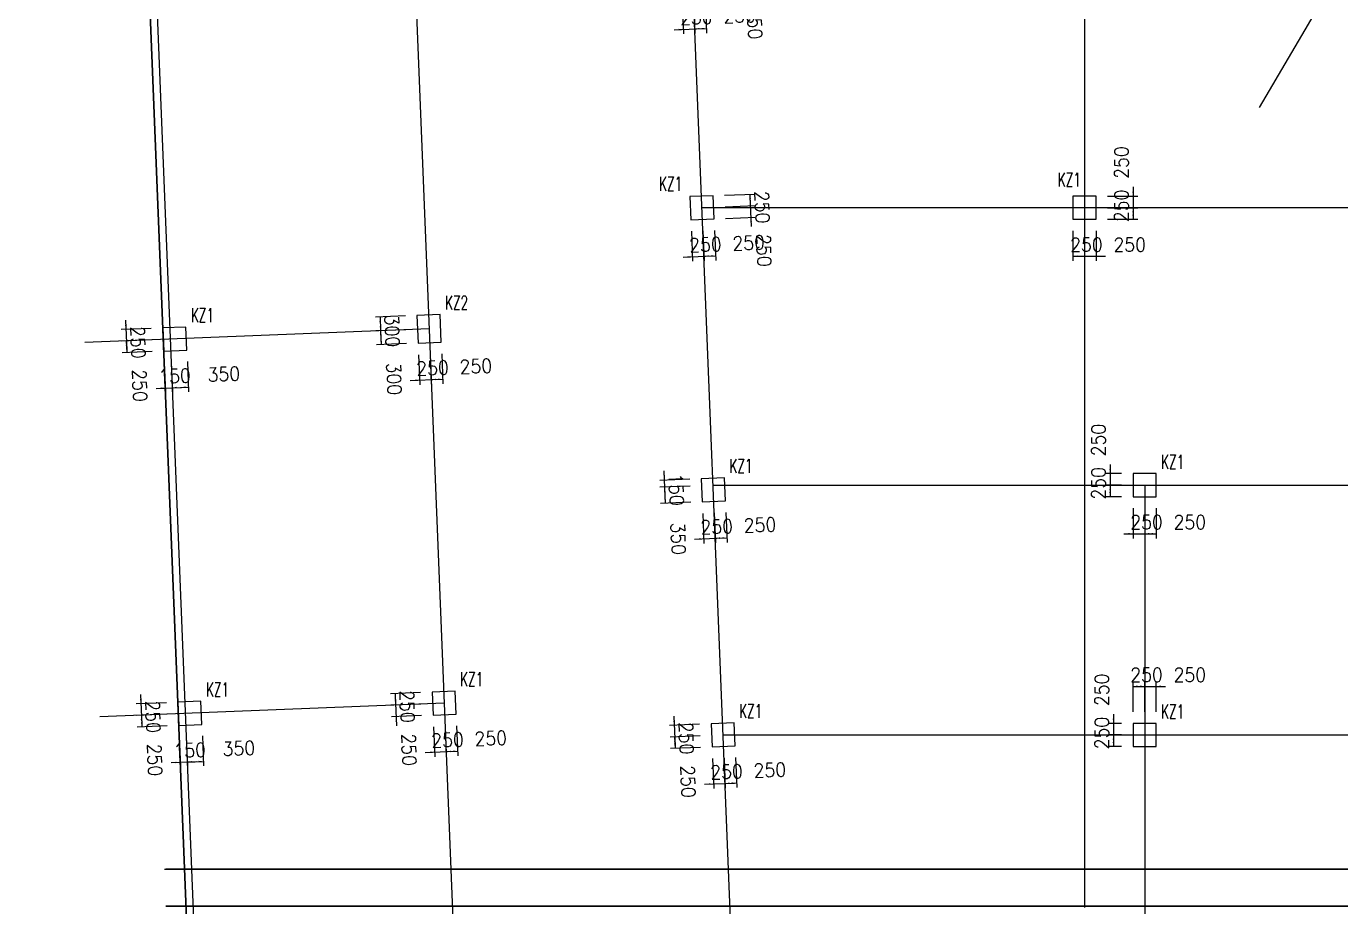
# Model space of a CAD drawing. Extents: x 387171 to 699106, y 11966 to 245688.
# Drawn here: x 476181 to 504596, y 146373 to 165411 of the extents above; entities that cross this region are included whole.
import ezdxf

# ---------------------------------------------------------------- set-up
doc = ezdxf.new("R2010")
doc.units = 0
doc.header["$LTSCALE"] = 100
doc.header["$MEASUREMENT"] = 0
for name, color, linetype in [('COLU', 7, 'Continuous'), ('DIM', 3, 'Continuous'), ('DOTE', 253, 'Continuous'), ('h后浇带', 51, 'Continuous'), ('NUM', 7, 'Continuous'), ('Q-dote', 253, 'Continuous')]:
    doc.layers.add(name, color=color, linetype=linetype)
doc.styles.get("Standard").update_dxf_attribs({"font": 'standard'})
doc.dimstyles.get("Standard").update_dxf_attribs({"dimtxt": 300, "dimasz": 100, "dimexe": 100, "dimexo": 250, "dimgap": 100, "dimtad": 0, "dimtoh": 1, "dimdec": 0, "dimdsep": 46, "dimcen": 0.09, "dimclrt": 7, "dimadec": 0, "dimazin": 0, "dimtfac": 1, "dimtdec": 4, "dimtofl": 0, "dimtmove": 0, "dimatfit": 3, "dimfxl": 1, "dimtolj": 1, "dimtzin": 0, "dimarcsym": 0})

# ---------------------------------------------------------------- blocks, each defined once
blk = doc.blocks.new('*D133')
at = {"layer": 'DIM', "color": 0, "linetype": 'ByBlock', "lineweight": -2}
for p, q in [((499558, 161738), (500208, 161738)), ((500108, 161938), (500108, 161288)), ((499558, 161488), (500208, 161488))]:
    blk.add_line(p, q, dxfattribs=at)
for points in [[(500108, 161738), (500091, 161838), (500125, 161838)], [(500108, 161488), (500125, 161388), (500091, 161388)]]:
    blk.add_solid(points, dxfattribs=at)
at = {"layer": 'DIM', "color": 7, "linetype": 'Continuous', "lineweight": -2, "insert": (499858, 162464), "char_height": 300, "width": 566.67, "attachment_point": 5, "rotation": 90}
blk.add_mtext('250', dxfattribs=at)
blk = doc.blocks.new('*D4459')
at = {"layer": 'DIM', "color": 0, "linetype": 'ByBlock', "lineweight": -2}
for p, q in [((499558, 161488), (500208, 161488)), ((500108, 161488), (500108, 161238)), ((499558, 161238), (500208, 161238))]:
    blk.add_line(p, q, dxfattribs=at)
for points in [[(500108, 161488), (500125, 161388), (500091, 161388)], [(500108, 161238), (500091, 161338), (500125, 161338)]]:
    blk.add_solid(points, dxfattribs=at)
at = {"layer": 'DIM', "color": 7, "linetype": 'Continuous', "lineweight": -2, "insert": (499858, 161528), "char_height": 300, "width": 566.67, "attachment_point": 5, "rotation": 90}
blk.add_mtext('250', dxfattribs=at)
blk = doc.blocks.new('*D656')
at = {"layer": 'DIM', "color": 0, "linetype": 'ByBlock', "lineweight": -2}
for p, q in [((498808, 160988), (498808, 160338)), ((499058, 160988), (499058, 160338)), ((498808, 160438), (499058, 160438))]:
    blk.add_line(p, q, dxfattribs=at)
for points in [[(498808, 160438), (498908, 160455), (498908, 160421)], [(499058, 160438), (498958, 160421), (498958, 160455)]]:
    blk.add_solid(points, dxfattribs=at)
at = {"layer": 'DIM', "color": 7, "linetype": 'Continuous', "lineweight": -2, "insert": (499098, 160688), "char_height": 300, "width": 566.67, "attachment_point": 5}
blk.add_mtext('250', dxfattribs=at)
blk = doc.blocks.new('*D404')
at = {"layer": 'DIM', "color": 0, "linetype": 'ByBlock', "lineweight": -2}
for p, q in [((499058, 160988), (499058, 160338)), ((499308, 160988), (499308, 160338)), ((498858, 160438), (499508, 160438))]:
    blk.add_line(p, q, dxfattribs=at)
for points in [[(499058, 160438), (498958, 160421), (498958, 160455)], [(499308, 160438), (499408, 160455), (499408, 160421)]]:
    blk.add_solid(points, dxfattribs=at)
at = {"layer": 'DIM', "color": 7, "linetype": 'Continuous', "lineweight": -2, "insert": (500034, 160688), "char_height": 300, "width": 566.67, "attachment_point": 5}
blk.add_mtext('250', dxfattribs=at)
blk = doc.blocks.new('*D2528')
at = {"layer": 'DIM', "color": 0, "linetype": 'ByBlock', "lineweight": -2}
for p, q in [((499858, 155738), (499511, 155738)), ((499611, 155938), (499611, 155288)), ((499858, 155488), (499511, 155488))]:
    blk.add_line(p, q, dxfattribs=at)
for points in [[(499611, 155738), (499595, 155838), (499628, 155838)], [(499611, 155488), (499628, 155388), (499595, 155388)]]:
    blk.add_solid(points, dxfattribs=at)
at = {"layer": 'DIM', "color": 7, "linetype": 'Continuous', "lineweight": -2, "insert": (499361, 156464), "char_height": 300, "width": 566.67, "attachment_point": 5, "rotation": 90}
blk.add_mtext('250', dxfattribs=at)
blk = doc.blocks.new('*D2738')
at = {"layer": 'DIM', "color": 0, "linetype": 'ByBlock', "lineweight": -2}
for p, q in [((499858, 155488), (499511, 155488)), ((499611, 155488), (499611, 155238)), ((499858, 155238), (499511, 155238))]:
    blk.add_line(p, q, dxfattribs=at)
for points in [[(499611, 155488), (499628, 155388), (499595, 155388)], [(499611, 155238), (499595, 155338), (499628, 155338)]]:
    blk.add_solid(points, dxfattribs=at)
at = {"layer": 'DIM', "color": 7, "linetype": 'Continuous', "lineweight": -2, "insert": (499361, 155528), "char_height": 300, "width": 566.67, "attachment_point": 5, "rotation": 90}
blk.add_mtext('250', dxfattribs=at)
blk = doc.blocks.new('*D3627')
at = {"layer": 'DIM', "color": 0, "linetype": 'ByBlock', "lineweight": -2}
for p, q in [((500108, 154988), (500108, 154338)), ((500358, 154988), (500358, 154338)), ((499908, 154438), (500558, 154438))]:
    blk.add_line(p, q, dxfattribs=at)
for points in [[(500108, 154438), (500008, 154421), (500008, 154455)], [(500358, 154438), (500458, 154455), (500458, 154421)]]:
    blk.add_solid(points, dxfattribs=at)
at = {"layer": 'DIM', "color": 7, "linetype": 'Continuous', "lineweight": -2, "insert": (500398, 154688), "char_height": 300, "width": 566.67, "attachment_point": 5}
blk.add_mtext('250', dxfattribs=at)
blk = doc.blocks.new('*D1598')
at = {"layer": 'DIM', "color": 0, "linetype": 'ByBlock', "lineweight": -2}
for p, q in [((500358, 154988), (500358, 154338)), ((500608, 154988), (500608, 154338)), ((500358, 154438), (500608, 154438))]:
    blk.add_line(p, q, dxfattribs=at)
for points in [[(500358, 154438), (500458, 154455), (500458, 154421)], [(500608, 154438), (500508, 154421), (500508, 154455)]]:
    blk.add_solid(points, dxfattribs=at)
at = {"layer": 'DIM', "color": 7, "linetype": 'Continuous', "lineweight": -2, "insert": (501334, 154688), "char_height": 300, "width": 566.67, "attachment_point": 5}
blk.add_mtext('250', dxfattribs=at)
blk = doc.blocks.new('*D1228')
at = {"layer": 'DIM', "color": 0, "linetype": 'ByBlock', "lineweight": -2}
for p, q in [((499858, 150338), (499583, 150338)), ((499683, 150538), (499683, 149888)), ((499858, 150088), (499583, 150088))]:
    blk.add_line(p, q, dxfattribs=at)
for points in [[(499683, 150338), (499666, 150438), (499699, 150438)], [(499683, 150088), (499699, 149988), (499666, 149988)]]:
    blk.add_solid(points, dxfattribs=at)
at = {"layer": 'DIM', "color": 7, "linetype": 'Continuous', "lineweight": -2, "insert": (499433, 151064), "char_height": 300, "width": 566.67, "attachment_point": 5, "rotation": 90}
blk.add_mtext('250', dxfattribs=at)
blk = doc.blocks.new('*D2130')
at = {"layer": 'DIM', "color": 0, "linetype": 'ByBlock', "lineweight": -2}
for p, q in [((499858, 150088), (499583, 150088)), ((499683, 150088), (499683, 149838)), ((499858, 149838), (499583, 149838))]:
    blk.add_line(p, q, dxfattribs=at)
for points in [[(499683, 150088), (499699, 149988), (499666, 149988)], [(499683, 149838), (499666, 149938), (499699, 149938)]]:
    blk.add_solid(points, dxfattribs=at)
at = {"layer": 'DIM', "color": 7, "linetype": 'Continuous', "lineweight": -2, "insert": (499433, 150128), "char_height": 300, "width": 566.67, "attachment_point": 5, "rotation": 90}
blk.add_mtext('250', dxfattribs=at)
blk = doc.blocks.new('*D2320')
at = {"layer": 'DIM', "color": 0, "linetype": 'ByBlock', "lineweight": -2}
for p, q in [((500108, 150588), (500108, 151238)), ((500358, 150588), (500358, 151238)), ((500108, 151138), (500358, 151138))]:
    blk.add_line(p, q, dxfattribs=at)
for points in [[(500108, 151138), (500208, 151155), (500208, 151121)], [(500358, 151138), (500258, 151121), (500258, 151155)]]:
    blk.add_solid(points, dxfattribs=at)
at = {"layer": 'DIM', "color": 7, "linetype": 'Continuous', "lineweight": -2, "insert": (500398, 151388), "char_height": 300, "width": 566.67, "attachment_point": 5}
blk.add_mtext('250', dxfattribs=at)
blk = doc.blocks.new('*D1943')
at = {"layer": 'DIM', "color": 0, "linetype": 'ByBlock', "lineweight": -2}
for p, q in [((500358, 150588), (500358, 151238)), ((500608, 150588), (500608, 151238)), ((500158, 151138), (500808, 151138))]:
    blk.add_line(p, q, dxfattribs=at)
for points in [[(500358, 151138), (500258, 151121), (500258, 151155)], [(500608, 151138), (500708, 151155), (500708, 151121)]]:
    blk.add_solid(points, dxfattribs=at)
at = {"layer": 'DIM', "color": 7, "linetype": 'Continuous', "lineweight": -2, "insert": (501334, 151388), "char_height": 300, "width": 566.67, "attachment_point": 5}
blk.add_mtext('250', dxfattribs=at)
blk = doc.blocks.new('*D4450')
at = {"layer": 'DIM', "color": 0, "linetype": 'ByBlock', "lineweight": -2}
for p, q in [((490361, 165894), (490388, 165245)), ((490611, 165904), (490637, 165255)), ((490184, 165336), (490833, 165362))]:
    blk.add_line(p, q, dxfattribs=at)
for points in [[(490633, 165354), (490733, 165375), (490734, 165342)], [(490384, 165344), (490284, 165324), (490283, 165357)]]:
    blk.add_solid(points, dxfattribs=at)
at = {"layer": 'DIM', "color": 7, "linetype": 'Continuous', "lineweight": -2, "insert": (490664, 165606), "char_height": 300, "width": 566.67, "attachment_point": 5, "rotation": 2.2988}
blk.add_mtext('250', dxfattribs=at)
blk = doc.blocks.new('*D4537')
at = {"layer": 'DIM', "color": 0, "linetype": 'ByBlock', "lineweight": -2}
for p, q in [((490611, 165904), (490637, 165255)), ((490861, 165914), (490887, 165265)), ((490633, 165354), (490883, 165365))]:
    blk.add_line(p, q, dxfattribs=at)
for points in [[(490633, 165354), (490733, 165375), (490734, 165342)], [(490883, 165365), (490784, 165344), (490783, 165377)]]:
    blk.add_solid(points, dxfattribs=at)
at = {"layer": 'DIM', "color": 7, "linetype": 'Continuous', "lineweight": -2, "insert": (491599, 165643), "char_height": 300, "width": 566.67, "attachment_point": 5, "rotation": 2.2988}
blk.add_mtext('250', dxfattribs=at)
blk = doc.blocks.new('*D4163')
at = {"layer": 'DIM', "color": 0, "linetype": 'ByBlock', "lineweight": -2}
for p, q in [((491091, 166424), (491740, 166450)), ((491650, 166196), (491640, 166446)), ((491101, 166174), (491750, 166200))]:
    blk.add_line(p, q, dxfattribs=at)
for points in [[(491640, 166446), (491661, 166346), (491628, 166345)], [(491650, 166196), (491630, 166295), (491663, 166297)]]:
    blk.add_solid(points, dxfattribs=at)
at = {"layer": 'DIM', "color": 7, "linetype": 'Continuous', "lineweight": -2, "insert": (491929, 165480), "char_height": 300, "width": 566.67, "attachment_point": 5, "rotation": 272.2988}
blk.add_mtext('250', dxfattribs=at)
blk = doc.blocks.new('*D2545')
at = {"layer": 'DIM', "color": 0, "linetype": 'ByBlock', "lineweight": -2}
for p, q in [((490737, 150318), (490087, 150292)), ((490179, 150495), (490205, 149846)), ((490747, 150068), (490097, 150042))]:
    blk.add_line(p, q, dxfattribs=at)
for points in [[(490187, 150296), (490166, 150395), (490200, 150396)], [(490197, 150046), (490218, 149947), (490184, 149945)]]:
    blk.add_solid(points, dxfattribs=at)
at = {"layer": 'DIM', "color": 7, "linetype": 'Continuous', "lineweight": -2, "insert": (490448, 150016), "char_height": 300, "width": 566.67, "attachment_point": 5, "rotation": 272.2988}
blk.add_mtext('250', dxfattribs=at)
blk = doc.blocks.new('*D3310')
at = {"layer": 'DIM', "color": 0, "linetype": 'ByBlock', "lineweight": -2}
for p, q in [((490747, 150068), (490097, 150042)), ((490197, 150046), (490207, 149796)), ((490757, 149818), (490107, 149792))]:
    blk.add_line(p, q, dxfattribs=at)
for points in [[(490197, 150046), (490218, 149947), (490184, 149945)], [(490207, 149796), (490186, 149895), (490220, 149897)]]:
    blk.add_solid(points, dxfattribs=at)
at = {"layer": 'DIM', "color": 7, "linetype": 'Continuous', "lineweight": -2, "insert": (490486, 149080), "char_height": 300, "width": 566.67, "attachment_point": 5, "rotation": 272.2988}
blk.add_mtext('250', dxfattribs=at)
blk = doc.blocks.new('*D3091')
at = {"layer": 'DIM', "color": 0, "linetype": 'ByBlock', "lineweight": -2}
for p, q in [((491016, 149578), (491042, 148929)), ((491266, 149588), (491292, 148939)), ((490839, 149021), (491488, 149047))]:
    blk.add_line(p, q, dxfattribs=at)
for points in [[(491038, 149029), (490939, 149008), (490938, 149041)], [(491288, 149039), (491388, 149059), (491389, 149026)]]:
    blk.add_solid(points, dxfattribs=at)
at = {"layer": 'DIM', "color": 7, "linetype": 'Continuous', "lineweight": -2, "insert": (491318, 149290), "char_height": 300, "width": 566.67, "attachment_point": 5, "rotation": 2.2988}
blk.add_mtext('250', dxfattribs=at)
blk = doc.blocks.new('*D3263')
at = {"layer": 'DIM', "color": 0, "linetype": 'ByBlock', "lineweight": -2}
for p, q in [((491266, 149588), (491292, 148939)), ((491516, 149598), (491542, 148949)), ((491288, 149039), (491538, 149049))]:
    blk.add_line(p, q, dxfattribs=at)
for points in [[(491288, 149039), (491388, 149059), (491389, 149026)], [(491538, 149049), (491439, 149028), (491437, 149061)]]:
    blk.add_solid(points, dxfattribs=at)
at = {"layer": 'DIM', "color": 7, "linetype": 'Continuous', "lineweight": -2, "insert": (492254, 149328), "char_height": 300, "width": 566.67, "attachment_point": 5, "rotation": 2.2988}
blk.add_mtext('250', dxfattribs=at)
blk = doc.blocks.new('*D4015')
at = {"layer": 'DIM', "color": 0, "linetype": 'ByBlock', "lineweight": -2}
for p, q in [((490559, 160978), (490585, 160329)), ((490809, 160988), (490835, 160339)), ((490381, 160421), (491030, 160447))]:
    blk.add_line(p, q, dxfattribs=at)
for points in [[(490581, 160429), (490482, 160408), (490480, 160441)], [(490831, 160439), (490930, 160459), (490931, 160426)]]:
    blk.add_solid(points, dxfattribs=at)
at = {"layer": 'DIM', "color": 7, "linetype": 'Continuous', "lineweight": -2, "insert": (490861, 160690), "char_height": 300, "width": 566.67, "attachment_point": 5, "rotation": 2.2988}
blk.add_mtext('250', dxfattribs=at)
blk = doc.blocks.new('*D3770')
at = {"layer": 'DIM', "color": 0, "linetype": 'ByBlock', "lineweight": -2}
for p, q in [((490809, 160988), (490835, 160339)), ((491058, 160998), (491084, 160349)), ((490831, 160439), (491080, 160449))]:
    blk.add_line(p, q, dxfattribs=at)
for points in [[(490831, 160439), (490930, 160459), (490931, 160426)], [(491080, 160449), (490981, 160428), (490980, 160461)]]:
    blk.add_solid(points, dxfattribs=at)
at = {"layer": 'DIM', "color": 7, "linetype": 'Continuous', "lineweight": -2, "insert": (491796, 160728), "char_height": 300, "width": 566.67, "attachment_point": 5, "rotation": 2.2988}
blk.add_mtext('250', dxfattribs=at)
blk = doc.blocks.new('*D4512')
at = {"layer": 'DIM', "color": 0, "linetype": 'ByBlock', "lineweight": -2}
for p, q in [((491856, 161080), (491830, 161730)), ((491288, 161508), (491938, 161534)), ((491298, 161258), (491948, 161284))]:
    blk.add_line(p, q, dxfattribs=at)
for points in [[(491838, 161530), (491817, 161629), (491850, 161631)], [(491848, 161280), (491868, 161181), (491835, 161180)]]:
    blk.add_solid(points, dxfattribs=at)
at = {"layer": 'DIM', "color": 7, "linetype": 'Continuous', "lineweight": -2, "insert": (492127, 160564), "char_height": 300, "width": 566.67, "attachment_point": 5, "rotation": 272.2988}
blk.add_mtext('250', dxfattribs=at)
blk = doc.blocks.new('*D4140')
at = {"layer": 'DIM', "color": 0, "linetype": 'ByBlock', "lineweight": -2}
for p, q in [((491278, 161758), (491928, 161784)), ((491838, 161530), (491828, 161780)), ((491288, 161508), (491938, 161534))]:
    blk.add_line(p, q, dxfattribs=at)
for points in [[(491828, 161780), (491848, 161681), (491815, 161679)], [(491838, 161530), (491817, 161629), (491850, 161631)]]:
    blk.add_solid(points, dxfattribs=at)
at = {"layer": 'DIM', "color": 7, "linetype": 'Continuous', "lineweight": -2, "insert": (492089, 161500), "char_height": 300, "width": 566.67, "attachment_point": 5, "rotation": 272.2988}
blk.add_mtext('250', dxfattribs=at)
blk = doc.blocks.new('*D477')
at = {"layer": 'DIM', "color": 0, "linetype": 'ByBlock', "lineweight": -2}
for p, q in [((489966, 155796), (489988, 155246)), ((490524, 155618), (489874, 155592)), ((490530, 155468), (489880, 155442))]:
    blk.add_line(p, q, dxfattribs=at)
for points in [[(489974, 155596), (489954, 155695), (489987, 155696)], [(489980, 155446), (490001, 155347), (489968, 155345)]]:
    blk.add_solid(points, dxfattribs=at)
at = {"layer": 'DIM', "color": 7, "linetype": 'Continuous', "lineweight": -2, "insert": (490233, 155394), "char_height": 300, "width": 476.67, "attachment_point": 5, "rotation": 272.2988}
blk.add_mtext('150', dxfattribs=at)
blk = doc.blocks.new('*D665')
at = {"layer": 'DIM', "color": 0, "linetype": 'ByBlock', "lineweight": -2}
for p, q in [((490530, 155468), (489880, 155442)), ((489980, 155446), (489994, 155096)), ((490544, 155118), (489894, 155092))]:
    blk.add_line(p, q, dxfattribs=at)
for points in [[(489980, 155446), (490001, 155347), (489968, 155345)], [(489994, 155096), (489974, 155195), (490007, 155197)]]:
    blk.add_solid(points, dxfattribs=at)
at = {"layer": 'DIM', "color": 7, "linetype": 'Continuous', "lineweight": -2, "insert": (490275, 154330), "char_height": 300, "width": 566.67, "attachment_point": 5, "rotation": 272.2988}
blk.add_mtext('350', dxfattribs=at)
blk = doc.blocks.new('*D416')
at = {"layer": 'DIM', "color": 0, "linetype": 'ByBlock', "lineweight": -2}
for p, q in [((490804, 154878), (490830, 154229)), ((491053, 154888), (491080, 154239)), ((490626, 154321), (491275, 154347))]:
    blk.add_line(p, q, dxfattribs=at)
for points in [[(490826, 154329), (490726, 154308), (490725, 154341)], [(491076, 154339), (491175, 154360), (491176, 154326)]]:
    blk.add_solid(points, dxfattribs=at)
at = {"layer": 'DIM', "color": 7, "linetype": 'Continuous', "lineweight": -2, "insert": (491106, 154590), "char_height": 300, "width": 566.67, "attachment_point": 5, "rotation": 2.2988}
blk.add_mtext('250', dxfattribs=at)
blk = doc.blocks.new('*D1184')
at = {"layer": 'DIM', "color": 0, "linetype": 'ByBlock', "lineweight": -2}
for p, q in [((491053, 154888), (491080, 154239)), ((491303, 154898), (491329, 154249)), ((491076, 154339), (491325, 154349))]:
    blk.add_line(p, q, dxfattribs=at)
for points in [[(491076, 154339), (491175, 154360), (491176, 154326)], [(491325, 154349), (491226, 154328), (491225, 154362)]]:
    blk.add_solid(points, dxfattribs=at)
at = {"layer": 'DIM', "color": 7, "linetype": 'Continuous', "lineweight": -2, "insert": (492041, 154628), "char_height": 300, "width": 566.67, "attachment_point": 5, "rotation": 2.2988}
blk.add_mtext('250', dxfattribs=at)
blk = doc.blocks.new('*D1343')
at = {"layer": 'DIM', "color": 0, "linetype": 'ByBlock', "lineweight": -2}
for p, q in [((478651, 150962), (478677, 150313)), ((479209, 150784), (478559, 150758)), ((479219, 150535), (478569, 150509))]:
    blk.add_line(p, q, dxfattribs=at)
for points in [[(478659, 150762), (478638, 150862), (478672, 150863)], [(478669, 150513), (478690, 150413), (478656, 150412)]]:
    blk.add_solid(points, dxfattribs=at)
at = {"layer": 'DIM', "color": 7, "linetype": 'Continuous', "lineweight": -2, "insert": (478920, 150482), "char_height": 300, "width": 566.67, "attachment_point": 5, "rotation": 272.2988}
blk.add_mtext('250', dxfattribs=at)
blk = doc.blocks.new('*D1110')
at = {"layer": 'DIM', "color": 0, "linetype": 'ByBlock', "lineweight": -2}
for p, q in [((479219, 150535), (478569, 150509)), ((478669, 150513), (478679, 150263)), ((479229, 150285), (478579, 150259))]:
    blk.add_line(p, q, dxfattribs=at)
for points in [[(478669, 150513), (478690, 150413), (478656, 150412)], [(478679, 150263), (478658, 150362), (478692, 150363)]]:
    blk.add_solid(points, dxfattribs=at)
at = {"layer": 'DIM', "color": 7, "linetype": 'Continuous', "lineweight": -2, "insert": (478958, 149547), "char_height": 300, "width": 566.67, "attachment_point": 5, "rotation": 272.2988}
blk.add_mtext('250', dxfattribs=at)
blk = doc.blocks.new('*D1865')
at = {"layer": 'DIM', "color": 0, "linetype": 'ByBlock', "lineweight": -2}
for p, q in [((479488, 150045), (479514, 149396)), ((479638, 150051), (479664, 149402)), ((479311, 149488), (479860, 149510))]:
    blk.add_line(p, q, dxfattribs=at)
for points in [[(479510, 149496), (479411, 149475), (479410, 149508)], [(479660, 149502), (479760, 149522), (479761, 149489)]]:
    blk.add_solid(points, dxfattribs=at)
at = {"layer": 'DIM', "color": 7, "linetype": 'Continuous', "lineweight": -2, "insert": (479712, 149754), "char_height": 300, "width": 476.67, "attachment_point": 5, "rotation": 2.2988}
blk.add_mtext('150', dxfattribs=at)
blk = doc.blocks.new('*D1605')
at = {"layer": 'DIM', "color": 0, "linetype": 'ByBlock', "lineweight": -2}
for p, q in [((479638, 150051), (479664, 149402)), ((479988, 150065), (480014, 149416)), ((479660, 149502), (480010, 149516))]:
    blk.add_line(p, q, dxfattribs=at)
for points in [[(479660, 149502), (479760, 149522), (479761, 149489)], [(480010, 149516), (479911, 149495), (479909, 149528)]]:
    blk.add_solid(points, dxfattribs=at)
at = {"layer": 'DIM', "color": 7, "linetype": 'Continuous', "lineweight": -2, "insert": (480776, 149797), "char_height": 300, "width": 566.67, "attachment_point": 5, "rotation": 2.2988}
blk.add_mtext('350', dxfattribs=at)
blk = doc.blocks.new('*D1798')
at = {"layer": 'DIM', "color": 0, "linetype": 'ByBlock', "lineweight": -2}
for p, q in [((484377, 159149), (483728, 159122)), ((483828, 159126), (483840, 158827)), ((484389, 158849), (483740, 158823))]:
    blk.add_line(p, q, dxfattribs=at)
for points in [[(483828, 159126), (483848, 159027), (483815, 159026)], [(483840, 158827), (483819, 158926), (483852, 158927)]]:
    blk.add_solid(points, dxfattribs=at)
at = {"layer": 'DIM', "color": 7, "linetype": 'Continuous', "lineweight": -2, "insert": (484090, 158822), "char_height": 300, "width": 566.67, "attachment_point": 5, "rotation": 272.2988}
blk.add_mtext('300', dxfattribs=at)
blk = doc.blocks.new('*D2553')
at = {"layer": 'DIM', "color": 0, "linetype": 'ByBlock', "lineweight": -2}
for p, q in [((484389, 158849), (483740, 158823)), ((483840, 158827), (483852, 158527)), ((484401, 158549), (483752, 158523))]:
    blk.add_line(p, q, dxfattribs=at)
for points in [[(483840, 158827), (483860, 158727), (483827, 158726)], [(483852, 158527), (483831, 158626), (483864, 158628)]]:
    blk.add_solid(points, dxfattribs=at)
at = {"layer": 'DIM', "color": 7, "linetype": 'Continuous', "lineweight": -2, "insert": (484132, 157786), "char_height": 300, "width": 566.67, "attachment_point": 5, "rotation": 272.2988}
blk.add_mtext('300', dxfattribs=at)
blk = doc.blocks.new('*D2315')
at = {"layer": 'DIM', "color": 0, "linetype": 'ByBlock', "lineweight": -2}
for p, q in [((484661, 158309), (484687, 157660)), ((484911, 158319), (484937, 157670)), ((484483, 157752), (485133, 157778))]:
    blk.add_line(p, q, dxfattribs=at)
for points in [[(484683, 157760), (484584, 157739), (484583, 157772)], [(484933, 157770), (485032, 157790), (485034, 157757)]]:
    blk.add_solid(points, dxfattribs=at)
at = {"layer": 'DIM', "color": 7, "linetype": 'Continuous', "lineweight": -2, "insert": (484963, 158021), "char_height": 300, "width": 566.67, "attachment_point": 5, "rotation": 2.2988}
blk.add_mtext('250', dxfattribs=at)
blk = doc.blocks.new('*D3100')
at = {"layer": 'DIM', "color": 0, "linetype": 'ByBlock', "lineweight": -2}
for p, q in [((484911, 158319), (484937, 157670)), ((485161, 158329), (485187, 157680)), ((484933, 157770), (485183, 157780))]:
    blk.add_line(p, q, dxfattribs=at)
for points in [[(484933, 157770), (485032, 157790), (485034, 157757)], [(485183, 157780), (485084, 157759), (485082, 157792)]]:
    blk.add_solid(points, dxfattribs=at)
at = {"layer": 'DIM', "color": 7, "linetype": 'Continuous', "lineweight": -2, "insert": (485899, 158059), "char_height": 300, "width": 566.67, "attachment_point": 5, "rotation": 2.2988}
blk.add_mtext('250', dxfattribs=at)
blk = doc.blocks.new('*D2695')
at = {"layer": 'DIM', "color": 0, "linetype": 'ByBlock', "lineweight": -2}
for p, q in [((478884, 158878), (478234, 158852)), ((478326, 159056), (478352, 158406)), ((478894, 158628), (478244, 158602))]:
    blk.add_line(p, q, dxfattribs=at)
for points in [[(478334, 158856), (478313, 158955), (478347, 158957)], [(478344, 158606), (478365, 158507), (478331, 158506)]]:
    blk.add_solid(points, dxfattribs=at)
at = {"layer": 'DIM', "color": 7, "linetype": 'Continuous', "lineweight": -2, "insert": (478596, 158576), "char_height": 300, "width": 566.67, "attachment_point": 5, "rotation": 272.2988}
blk.add_mtext('250', dxfattribs=at)
blk = doc.blocks.new('*D3588')
at = {"layer": 'DIM', "color": 0, "linetype": 'ByBlock', "lineweight": -2}
for p, q in [((478894, 158628), (478244, 158602)), ((478344, 158606), (478354, 158356)), ((478904, 158378), (478254, 158352))]:
    blk.add_line(p, q, dxfattribs=at)
for points in [[(478344, 158606), (478365, 158507), (478331, 158506)], [(478354, 158356), (478333, 158456), (478367, 158457)]]:
    blk.add_solid(points, dxfattribs=at)
at = {"layer": 'DIM', "color": 7, "linetype": 'Continuous', "lineweight": -2, "insert": (478633, 157641), "char_height": 300, "width": 566.67, "attachment_point": 5, "rotation": 272.2988}
blk.add_mtext('250', dxfattribs=at)
blk = doc.blocks.new('*D3776')
at = {"layer": 'DIM', "color": 0, "linetype": 'ByBlock', "lineweight": -2}
for p, q in [((479164, 158139), (479190, 157489)), ((479313, 158145), (479339, 157495)), ((478986, 157581), (479535, 157603))]:
    blk.add_line(p, q, dxfattribs=at)
for points in [[(479186, 157589), (479086, 157568), (479085, 157602)], [(479335, 157595), (479435, 157616), (479436, 157582)]]:
    blk.add_solid(points, dxfattribs=at)
at = {"layer": 'DIM', "color": 7, "linetype": 'Continuous', "lineweight": -2, "insert": (479387, 157847), "char_height": 300, "width": 476.67, "attachment_point": 5, "rotation": 2.2988}
blk.add_mtext('150', dxfattribs=at)
blk = doc.blocks.new('*D3535')
at = {"layer": 'DIM', "color": 0, "linetype": 'ByBlock', "lineweight": -2}
for p, q in [((479313, 158145), (479339, 157495)), ((479663, 158159), (479689, 157509)), ((479335, 157595), (479685, 157609))]:
    blk.add_line(p, q, dxfattribs=at)
for points in [[(479335, 157595), (479435, 157616), (479436, 157582)], [(479685, 157609), (479586, 157588), (479585, 157622)]]:
    blk.add_solid(points, dxfattribs=at)
at = {"layer": 'DIM', "color": 7, "linetype": 'Continuous', "lineweight": -2, "insert": (480451, 157890), "char_height": 300, "width": 566.67, "attachment_point": 5, "rotation": 2.2988}
blk.add_mtext('350', dxfattribs=at)
blk = doc.blocks.new('*D4277')
at = {"layer": 'DIM', "color": 0, "linetype": 'ByBlock', "lineweight": -2}
for p, q in [((484704, 151005), (484055, 150979)), ((484155, 150983), (484165, 150733)), ((484714, 150755), (484065, 150729))]:
    blk.add_line(p, q, dxfattribs=at)
for points in [[(484155, 150983), (484175, 150884), (484142, 150882)], [(484165, 150733), (484144, 150832), (484177, 150834)]]:
    blk.add_solid(points, dxfattribs=at)
at = {"layer": 'DIM', "color": 7, "linetype": 'Continuous', "lineweight": -2, "insert": (484416, 150703), "char_height": 300, "width": 566.67, "attachment_point": 5, "rotation": 272.2988}
blk.add_mtext('250', dxfattribs=at)
blk = doc.blocks.new('*D3922')
at = {"layer": 'DIM', "color": 0, "linetype": 'ByBlock', "lineweight": -2}
for p, q in [((484157, 150933), (484183, 150284)), ((484714, 150755), (484065, 150729)), ((484724, 150506), (484075, 150479))]:
    blk.add_line(p, q, dxfattribs=at)
for points in [[(484165, 150733), (484144, 150832), (484177, 150834)], [(484175, 150483), (484195, 150384), (484162, 150383)]]:
    blk.add_solid(points, dxfattribs=at)
at = {"layer": 'DIM', "color": 7, "linetype": 'Continuous', "lineweight": -2, "insert": (484454, 149768), "char_height": 300, "width": 566.67, "attachment_point": 5, "rotation": 272.2988}
blk.add_mtext('250', dxfattribs=at)
blk = doc.blocks.new('*D257')
at = {"layer": 'DIM', "color": 0, "linetype": 'ByBlock', "lineweight": -2}
for p, q in [((484984, 150266), (485010, 149616)), ((485234, 150276), (485260, 149626)), ((484806, 149708), (485456, 149734))]:
    blk.add_line(p, q, dxfattribs=at)
for points in [[(485256, 149726), (485355, 149747), (485356, 149714)], [(485006, 149716), (484907, 149696), (484905, 149729)]]:
    blk.add_solid(points, dxfattribs=at)
at = {"layer": 'DIM', "color": 7, "linetype": 'Continuous', "lineweight": -2, "insert": (485286, 149978), "char_height": 300, "width": 566.67, "attachment_point": 5, "rotation": 2.2988}
blk.add_mtext('250', dxfattribs=at)
blk = doc.blocks.new('*D4424')
at = {"layer": 'DIM', "color": 0, "linetype": 'ByBlock', "lineweight": -2}
for p, q in [((485234, 150276), (485260, 149626)), ((485484, 150286), (485510, 149636)), ((485256, 149726), (485506, 149736))]:
    blk.add_line(p, q, dxfattribs=at)
for points in [[(485256, 149726), (485355, 149747), (485356, 149714)], [(485506, 149736), (485406, 149716), (485405, 149749)]]:
    blk.add_solid(points, dxfattribs=at)
at = {"layer": 'DIM', "color": 7, "linetype": 'Continuous', "lineweight": -2, "insert": (486221, 150015), "char_height": 300, "width": 566.67, "attachment_point": 5, "rotation": 2.2988}
blk.add_mtext('250', dxfattribs=at)
blk = doc.blocks.new('1')
at = {"layer": 'DOTE'}
blk.add_line((458698, 592855), (587451, 458371), dxfattribs=at)
blk = doc.blocks.new('后浇带现场')
at = {"color": 6, "lineweight": 30}
for points in [[(662200, 674230), (718557, 674230), (718557, 624270), (707583, 624270), (707286, 620897), (700215, 616964), (698139, 620873), (664797, 619534)], [(662200, 673430), (717757, 673430), (717757, 625070), (706851, 625070), (706526, 621390), (700538, 618060), (698609, 621692), (664765, 620333)]]:
    blk.add_lwpolyline(points, dxfattribs=at)
at = {"layer": 'h后浇带', "color": 1}
for p, q in [((662168, 674230), (787754, 674230)), ((662200, 673430), (787536, 673430))]:
    blk.add_line(p, q, dxfattribs=at)
at = {"layer": 'Q-dote'}
blk.add_line((659263, 761135), (666731, 575100), dxfattribs=at)
at = {"color": 1, "lineweight": 30, "rotation": 318.5460777723208}
blk.add_blockref('1', (-77006, 620463), dxfattribs=at)

msp = doc.modelspace()

# ---------------------------------------------------------------- linework, layer by layer
at = {"color": 6, "lineweight": 30}
msp.add_lwpolyline([(476181.3, 232428.8), (494258.1, 233154.4), (494258.1, 231537.9), (540808.1, 231537.9), (540808.1, 232387.9), (590208.1, 232387.9), (590208.1, 232187.9), (593108.1, 232187.9), (593108.1, 230737.9), (608058.1, 230737.9), (608058.1, 231687.9), (648158.1, 231687.9), (648158.1, 230737.9), (657058.1, 230737.9), (657158.1, 196187.9), (658248.2, 196187.9), (663075.9, 83077.9), (659946, 47787.8), (654318.1, 48286.9), (653832.2, 42808.4), (496133.5, 56794.9), (482757.4, 68610.1), (476181.3, 232428.8)], dxfattribs=at)
at = {"layer": 'COLU'}
for points in [[(490548.8, 161228.1), (491048.4, 161248.2), (491028.3, 161747.8), (490528.7, 161727.7)], [(498808.1, 161237.9), (499308.1, 161237.9), (499308.1, 161737.9), (498808.1, 161737.9)], [(484651.1, 158559.1), (485150.7, 158579.1), (485126.6, 159178.6), (484627, 159158.6)], [(479153.5, 158388.4), (479653.1, 158408.5), (479633, 158908.1), (479133.4, 158888)], [(500108.1, 155237.9), (500608.1, 155237.9), (500608.1, 155737.9), (500108.1, 155737.9)], [(490793.6, 155128.2), (491293.2, 155148.2), (491273.2, 155647.8), (490773.6, 155627.8)], [(484974, 150515.5), (485473.6, 150535.6), (485453.5, 151035.2), (484953.9, 151015.1)], [(479478.4, 150294.9), (479978, 150315), (479957.9, 150814.6), (479458.3, 150794.5)], [(491006.4, 149828.1), (491506, 149848.2), (491485.9, 150347.8), (490986.3, 150327.7)], [(500108.1, 149837.9), (500608.1, 149837.9), (500608.1, 150337.9), (500108.1, 150337.9)]]:
    msp.add_lwpolyline(points, close=True, dxfattribs=at)
at = {"layer": 'DOTE'}
for p, q in [((495323.3, 48523.1), (487855.3, 234558.3)), ((481860.1, 234317.6), (489328.1, 48282.5)), ((476264.6, 234093), (483732.6, 48057.9)), ((508243.3, 172865.4), (502829.5, 163657.9)), ((499058.1, 166887.9), (499058.1, 146357.9)), ((532758.1, 161487.9), (490788.5, 161487.9)), ((484888.8, 158868.8), (477447.4, 158570.1)), ((491029.4, 155487.9), (604908.1, 155487.9)), ((500358.1, 155487.9), (500358.1, 144687.9)), ((485213.7, 150775.4), (477772.3, 150476.6)), ((491246.2, 150087.9), (605563.5, 150087.9))]:
    msp.add_line(p, q, dxfattribs=at)

# ---------------------------------------------------------------- block references
at = {"color": 3, "lineweight": 30}
msp.add_blockref('后浇带现场', (-182998.7, -527042.1), dxfattribs=at)

# ---------------------------------------------------------------- texts
at = {"layer": 'NUM', "color": 200, "width": 0.7}
for s, p in [('KZ1', (489859.9, 161853.8)), ('KZ1', (498479.4, 161945.5)), ('KZ2', (485232.7, 159284.7)), ('KZ1', (479739.1, 159014.1)), ('KZ1', (491379.2, 155753.9)), ('KZ1', (500714.1, 155844)), ('KZ1', (480064, 150920.6)), ('KZ1', (485559.6, 151141.3)), ('KZ1', (491592, 150453.8)), ('KZ1', (500714.1, 150444))]:
    msp.add_text(s, height=300, dxfattribs=at).set_placement(p)

# ---------------------------------------------------------------- dimensions: what is measured, and where the dimension line sits
at = {"layer": 'DIM', "color": 200}
for p1, p2, distance, picture, middle in [((490851, 166163.9), (490841, 166413.7), -800, '*D4163', (491908.9, 165988.1)), ((490351.4, 166143.8), (490601.2, 166153.8), -800, '*D4450', (490155.6, 165585.5)), ((490601.2, 166153.8), (490851, 166163.9), -800, '*D4537', (491091, 165623)), ((499308.1, 161737.9), (499308.1, 161487.9), 800, '*D133', (499858.1, 161956)), ((491038.3, 161498), (491028.3, 161747.8), -800, '*D4140', (492068.7, 162007.8)), ((491048.4, 161248.2), (491038.3, 161498), -800, '*D4512', (492106.3, 161072.4)), ((499308.1, 161487.9), (499308.1, 161237.9), 800, '*D4459', (499858.1, 161019.9)), ((490548.8, 161228.1), (490798.6, 161238.1), -800, '*D4015', (490352.9, 160669.8)), ((490798.6, 161238.1), (491048.4, 161248.2), -800, '*D3770', (491288.3, 160707.3)), ((498808.1, 161237.9), (499058.1, 161237.9), -800, '*D656', (498590, 160687.9)), ((499058.1, 161237.9), (499308.1, 161237.9), -800, '*D404', (499526.1, 160687.9)), ((484627, 159158.6), (484639, 158858.8), -800, '*D1798', (484068.7, 159354.4)), ((479133.4, 158888), (479143.5, 158638.2), -800, '*D2695', (478575.1, 159083.8)), ((484639, 158858.8), (484651.1, 158559.1), -800, '*D2553', (484110.3, 158319.1)), ((479143.5, 158638.2), (479153.5, 158388.4), -800, '*D3588', (478612.7, 158148.4)), ((484651.1, 158559.1), (484900.9, 158569.1), -800, '*D2315', (484455.2, 158000.8)), ((484900.9, 158569.1), (485150.7, 158579.1), -800, '*D3100', (485390.6, 158038.3)), ((479153.5, 158388.4), (479303.4, 158394.4), -800, '*D3776', (478973.8, 157830.8)), ((479303.4, 158394.4), (479653.1, 158408.5), -800, '*D3535', (479893.1, 157867.7)), ((500108.1, 155737.9), (500108.1, 155487.9), -496.6, '*D2528', (499361.5, 155956)), ((490773.6, 155627.8), (490779.6, 155477.9), -800, '*D477', (490215.9, 155807.5)), ((500108.1, 155487.9), (500108.1, 155237.9), -496.6, '*D2738', (499361.5, 155019.9)), ((490779.6, 155477.9), (490793.6, 155128.2), -800, '*D665', (490252.8, 154888.2)), ((491043.4, 155138.2), (491293.2, 155148.2), -800, '*D1184', (491533.2, 154607.4)), ((500108.1, 155237.9), (500358.1, 155237.9), -800, '*D3627', (499890, 154687.9)), ((500358.1, 155237.9), (500608.1, 155237.9), -800, '*D1598', (500826.1, 154687.9)), ((490793.6, 155128.2), (491043.4, 155138.2), -800, '*D416', (490597.8, 154569.9)), ((500108.1, 150337.9), (500358.1, 150337.9), 800, '*D2320', (499890, 151387.9)), ((500358.1, 150337.9), (500608.1, 150337.9), 800, '*D1943', (500826.1, 151387.9)), ((484953.9, 151015.1), (484963.9, 150765.3), -800, '*D4277', (484395.6, 151211)), ((500108.1, 150337.9), (500108.1, 150087.9), -425.4, '*D1228', (499432.7, 150556)), ((479458.3, 150794.5), (479468.4, 150544.7), -800, '*D1343', (478900, 150990.4)), ((484963.9, 150765.3), (484974, 150515.5), -800, '*D3922', (484433.2, 150275.6)), ((479468.4, 150544.7), (479478.4, 150294.9), -800, '*D1110', (478937.6, 150055)), ((479628.3, 150300.9), (479978, 150315), -800, '*D1605', (480218, 149774.2)), ((484974, 150515.5), (485223.8, 150525.6), -800, '*D257', (484778.1, 149957.2)), ((485223.8, 150525.6), (485473.6, 150535.6), -800, '*D4424', (485713.5, 149994.8)), ((490986.3, 150327.7), (490996.4, 150077.9), -800, '*D2545', (490428, 150523.5)), ((500108.1, 150087.9), (500108.1, 149837.9), -425.4, '*D2130', (499432.7, 149619.9)), ((479478.4, 150294.9), (479628.3, 150300.9), -800, '*D1865', (479298.7, 149737.3)), ((490996.4, 150077.9), (491006.4, 149828.1), -800, '*D3310', (490465.6, 149588.1)), ((491006.4, 149828.1), (491256.2, 149838.1), -800, '*D3091', (490810.6, 149269.8)), ((491256.2, 149838.1), (491506, 149848.2), -800, '*D3263', (491746, 149307.3))]:
    dim = msp.add_aligned_dim(p1=p1, p2=p2, distance=distance, dimstyle='Standard', dxfattribs=at)
    dim.commit()
    dim.dimension.update_dxf_attribs({"geometry": picture, "text_midpoint": middle})

doc.saveas('drawing.dxf')
